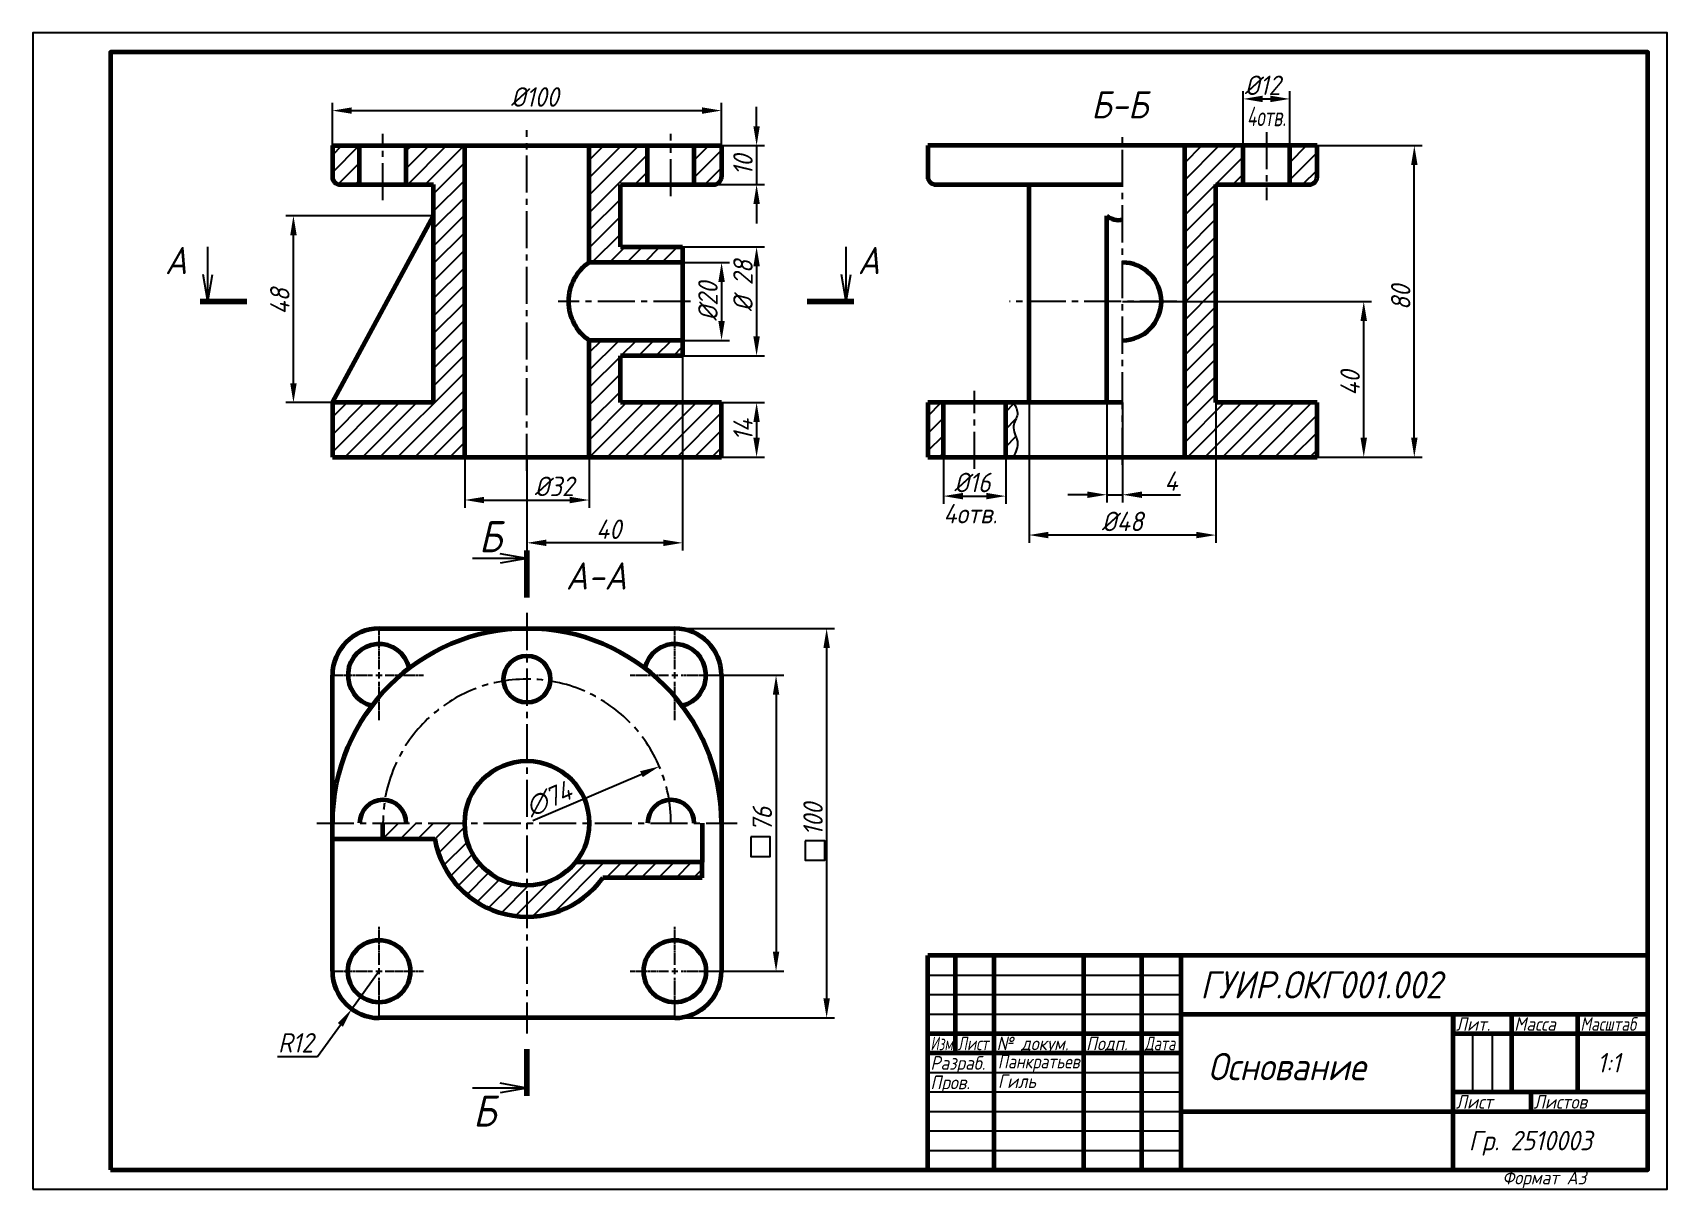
# Model space of a CAD drawing. Header units: millimetres. Extents: x 0 to 420, y 0 to 297.
import ezdxf
from ezdxf.enums import TextEntityAlignment as Align

# ---------------------------------------------------------------- set-up
doc = ezdxf.new("R2010")
doc.units = ezdxf.units.MM
doc.header["$LTSCALE"] = 0.5
doc.linetypes.add('CENTER2', pattern=[1.125, 0.75, -0.125, 0.125, -0.125])
doc.linetypes.add('осевая2', pattern=[28.575, 19.05, -3.175, 3.175, -3.175])
doc.layers.get('0').update_dxf_attribs({"lineweight": 60})
doc.layers.get('Defpoints').update_dxf_attribs({"color": 5})
doc.layers.add('1-оси', color=50, linetype='осевая2')
doc.layers.add('3-размеры', color=6, linetype='Continuous')
doc.layers.add('2-штриховка', color=7, linetype='Continuous', true_color=0x00c7c7)
doc.layers.add('4-текст', color=7, linetype='Continuous', true_color=0x00ad00)
doc.styles.get("Standard").update_dxf_attribs({"font": 'isocpeui.ttf', "width": 0.9})
doc.dimstyles.new('Standart', dxfattribs={"dimtxt": 5, "dimasz": 5, "dimexe": 2, "dimexo": 0, "dimgap": 1, "dimtad": 1, "dimtoh": 1, "dimdec": 0, "dimtxsty": 'Standard', "dimcen": 2.5, "dimadec": 0, "dimazin": 0, "dimtfac": 1, "dimtdec": 0, "dimtmove": 0, "dimatfit": 3, "dimldrblk": 'DOTSMALL', "dimfxl": 1, "dimarcsym": 0})
pattern_1 = [(45, (-26, 0), (-2.245064, 2.245064), [])]

# ---------------------------------------------------------------- blocks, each defined once
blk = doc.blocks.new('*U2')
at = {"layer": '1-оси', "color": 0, "linetype": 'CENTER2', "transparency": 16777216}
for p, q in [((0, 1.6), (0, 11.5)), ((-11.5, 0), (-1.6, 0)), ((1.6, 0), (11.5, 0)), ((0, -11.5), (0, -1.6))]:
    blk.add_line(p, q, dxfattribs=at)
at = {"layer": '1-оси', "color": 0, "linetype": 'Continuous', "transparency": 16777216}
for p, q in [((-0.8, 0), (0.8, 0)), ((0, -0.8), (0, 0.8))]:
    blk.add_line(p, q, dxfattribs=at)
blk = doc.blocks.new('*U3')
at = {"layer": '1-оси', "color": 0, "linetype": 'CENTER2', "transparency": 16777216}
for p, q in [((0, 1.6), (0, 11.5)), ((-11.5, 0), (-1.6, 0)), ((1.6, 0), (11.5, 0)), ((0, -11.5), (0, -1.6))]:
    blk.add_line(p, q, dxfattribs=at)
at = {"layer": '1-оси', "color": 0, "linetype": 'Continuous', "transparency": 16777216}
for p, q in [((-0.8, 0), (0.8, 0)), ((0, -0.8), (0, 0.8))]:
    blk.add_line(p, q, dxfattribs=at)
blk = doc.blocks.new('*U4')
at = {"layer": '1-оси', "color": 0, "linetype": 'CENTER2', "transparency": 16777216}
for p, q in [((0, 1.6), (0, 11.5)), ((-11.5, 0), (-1.6, 0)), ((1.6, 0), (11.5, 0)), ((0, -11.5), (0, -1.6))]:
    blk.add_line(p, q, dxfattribs=at)
at = {"layer": '1-оси', "color": 0, "linetype": 'Continuous', "transparency": 16777216}
for p, q in [((-0.8, 0), (0.8, 0)), ((0, -0.8), (0, 0.8))]:
    blk.add_line(p, q, dxfattribs=at)
blk = doc.blocks.new('*U5')
at = {"layer": '1-оси', "color": 0, "linetype": 'CENTER2', "transparency": 16777216}
for p, q in [((0, 1.6), (0, 11.5)), ((-11.5, 0), (-1.6, 0)), ((1.6, 0), (11.5, 0)), ((0, -11.5), (0, -1.6))]:
    blk.add_line(p, q, dxfattribs=at)
at = {"layer": '1-оси', "color": 0, "linetype": 'Continuous', "transparency": 16777216}
for p, q in [((-0.8, 0), (0.8, 0)), ((0, -0.8), (0, 0.8))]:
    blk.add_line(p, q, dxfattribs=at)
blk = doc.blocks.new('*D6')
at = {"layer": '3-размеры', "color": 0, "lineweight": -2, "transparency": 16777216}
for p, q in [((111, 188), (111, 175)), ((143, 188), (143, 175)), ((116, 177), (138, 177))]:
    blk.add_line(p, q, dxfattribs=at)
at = {"layer": '3-размеры', "color": 0, "transparency": 16777216}
for points in [[(116, 177.83), (116, 176.17), (111, 177)], [(138, 177.83), (138, 176.17), (143, 177)]]:
    blk.add_solid(points, dxfattribs=at)
at = {"layer": 'Defpoints', "color": 0, "transparency": 16777216}
for p in [(111, 188), (143, 188), (143, 177)]:
    blk.add_point(p, dxfattribs=at)
at = {"layer": '3-размеры', "color": 0, "transparency": 16777216, "insert": (134, 180.5), "char_height": 5, "attachment_point": 5}
blk.add_mtext('%%C32', dxfattribs=at)
blk = doc.blocks.new('_DotSmall')
at = {"color": 0, "linetype": 'ByBlock', "const_width": 0.5}
blk.add_lwpolyline([(-0.0625, 0, 1), (0.0625, 0, 1)], format="xyb", close=True, dxfattribs=at)
blk = doc.blocks.new('*D7')
at = {"layer": '3-размеры', "color": 0, "lineweight": -2, "transparency": 16777216}
for p, q in [((177, 202), (188, 202)), ((186, 197), (186, 193)), ((177, 188), (188, 188))]:
    blk.add_line(p, q, dxfattribs=at)
at = {"layer": '3-размеры', "color": 0, "transparency": 16777216}
for points in [[(185.17, 197), (186.83, 197), (186, 202)], [(185.17, 193), (186.83, 193), (186, 188)]]:
    blk.add_solid(points, dxfattribs=at)
at = {"layer": 'Defpoints', "color": 0, "transparency": 16777216}
for p in [(177, 202), (177, 188), (186, 188)]:
    blk.add_point(p, dxfattribs=at)
at = {"layer": '3-размеры', "color": 0, "transparency": 16777216, "insert": (182.5, 195), "char_height": 5, "attachment_point": 5, "rotation": 90}
blk.add_mtext('14', dxfattribs=at)
blk = doc.blocks.new('*D8')
at = {"layer": '3-размеры', "color": 0, "lineweight": -2, "transparency": 16777216}
for p, q in [((167, 238), (179, 238)), ((177, 233), (177, 223)), ((167, 218), (179, 218))]:
    blk.add_line(p, q, dxfattribs=at)
at = {"layer": '3-размеры', "color": 0, "transparency": 16777216}
for points in [[(176.17, 233), (177.83, 233), (177, 238)], [(176.17, 223), (177.83, 223), (177, 218)]]:
    blk.add_solid(points, dxfattribs=at)
at = {"layer": 'Defpoints', "color": 0, "transparency": 16777216}
for p in [(167, 238), (167, 218), (177, 218)]:
    blk.add_point(p, dxfattribs=at)
at = {"layer": '3-размеры', "color": 0, "transparency": 16777216, "insert": (173.5, 228), "char_height": 5, "attachment_point": 5, "rotation": 90}
blk.add_mtext('%%C20', dxfattribs=at)
blk = doc.blocks.new('*D9')
at = {"layer": '3-размеры', "color": 0, "lineweight": -2, "transparency": 16777216}
for p, q in [((167, 242), (188, 242)), ((186, 237), (186, 219)), ((167, 214), (188, 214))]:
    blk.add_line(p, q, dxfattribs=at)
at = {"layer": '3-размеры', "color": 0, "transparency": 16777216}
for points in [[(185.17, 237), (186.83, 237), (186, 242)], [(185.17, 219), (186.83, 219), (186, 214)]]:
    blk.add_solid(points, dxfattribs=at)
at = {"layer": 'Defpoints', "color": 0, "transparency": 16777216}
for p in [(167, 242), (167, 214), (186, 214)]:
    blk.add_point(p, dxfattribs=at)
at = {"layer": '3-размеры', "color": 0, "transparency": 16777216, "insert": (182.5, 232), "char_height": 5, "attachment_point": 5, "rotation": 90}
blk.add_mtext('%%C 28', dxfattribs=at)
blk = doc.blocks.new('*D10')
at = {"layer": '3-размеры', "color": 0, "lineweight": -2, "transparency": 16777216}
for p, q in [((77, 268), (77, 279)), ((177, 268), (177, 279)), ((82, 277), (172, 277))]:
    blk.add_line(p, q, dxfattribs=at)
at = {"layer": '3-размеры', "color": 0, "transparency": 16777216}
for points in [[(82, 277.83), (82, 276.17), (77, 277)], [(172, 277.83), (172, 276.17), (177, 277)]]:
    blk.add_solid(points, dxfattribs=at)
at = {"layer": 'Defpoints', "color": 0, "transparency": 16777216}
for p in [(177, 277), (77, 268), (177, 268)]:
    blk.add_point(p, dxfattribs=at)
at = {"layer": '3-размеры', "color": 0, "transparency": 16777216, "insert": (129, 280.5), "char_height": 5, "attachment_point": 5}
blk.add_mtext('%%C100', dxfattribs=at)
blk = doc.blocks.new('*D11')
at = {"layer": '3-размеры', "color": 0, "lineweight": -2, "transparency": 16777216}
for p, q in [((103, 250), (65, 250)), ((67, 207), (67, 245)), ((77, 202), (65, 202))]:
    blk.add_line(p, q, dxfattribs=at)
at = {"layer": '3-размеры', "color": 0, "transparency": 16777216}
for points in [[(66.17, 245), (67.83, 245), (67, 250)], [(66.17, 207), (67.83, 207), (67, 202)]]:
    blk.add_solid(points, dxfattribs=at)
at = {"layer": 'Defpoints', "color": 0, "transparency": 16777216}
for p in [(67, 250), (103, 250), (77, 202)]:
    blk.add_point(p, dxfattribs=at)
at = {"layer": '3-размеры', "color": 0, "transparency": 16777216, "insert": (63.5, 228), "char_height": 5, "attachment_point": 5, "rotation": 90}
blk.add_mtext('48', dxfattribs=at)
blk = doc.blocks.new('*D12')
at = {"layer": '3-размеры', "color": 0, "lineweight": -2, "transparency": 16777216}
for p, q in [((234, 188), (234, 176)), ((250, 188), (250, 176)), ((239, 178), (245, 178))]:
    blk.add_line(p, q, dxfattribs=at)
at = {"layer": '3-размеры', "color": 0, "transparency": 16777216}
for points in [[(239, 178.83), (239, 177.17), (234, 178)], [(245, 178.83), (245, 177.17), (250, 178)]]:
    blk.add_solid(points, dxfattribs=at)
at = {"layer": 'Defpoints', "color": 0, "transparency": 16777216}
for p in [(234, 188), (250, 188), (250, 178)]:
    blk.add_point(p, dxfattribs=at)
at = {"layer": '3-размеры', "color": 0, "transparency": 16777216, "insert": (240, 181.5), "char_height": 5, "attachment_point": 5}
blk.add_mtext(' %%C16', dxfattribs=at)
blk = doc.blocks.new('*D13')
at = {"layer": '3-размеры', "color": 0, "lineweight": -2, "transparency": 16777216}
for p, q in [((256, 202), (256, 166)), ((304, 202), (304, 166)), ((299, 168), (261, 168))]:
    blk.add_line(p, q, dxfattribs=at)
at = {"layer": '3-размеры', "color": 0, "transparency": 16777216}
for points in [[(261, 168.83), (261, 167.17), (256, 168)], [(299, 168.83), (299, 167.17), (304, 168)]]:
    blk.add_solid(points, dxfattribs=at)
at = {"layer": 'Defpoints', "color": 0, "transparency": 16777216}
for p in [(256, 202), (304, 202), (256, 168)]:
    blk.add_point(p, dxfattribs=at)
at = {"layer": '3-размеры', "color": 0, "transparency": 16777216, "insert": (280, 171.5), "char_height": 5, "attachment_point": 5}
blk.add_mtext('%%C48', dxfattribs=at)
blk = doc.blocks.new('*D14')
at = {"layer": '3-размеры', "color": 0, "lineweight": -2, "transparency": 16777216}
for p, q in [((276, 202), (276, 176.35)), ((280, 202), (280, 176.35)), ((271, 178.35), (266, 178.35)), ((276, 178.35), (280, 178.35)), ((285, 178.35), (294.89, 178.35))]:
    blk.add_line(p, q, dxfattribs=at)
at = {"layer": '3-размеры', "color": 0, "transparency": 16777216}
for points in [[(271, 179.18), (271, 177.52), (276, 178.35)], [(285, 179.18), (285, 177.52), (280, 178.35)]]:
    blk.add_solid(points, dxfattribs=at)
at = {"layer": 'Defpoints', "color": 0, "transparency": 16777216}
for p in [(276, 202), (280, 202), (280, 178.35)]:
    blk.add_point(p, dxfattribs=at)
at = {"layer": '3-размеры', "color": 0, "transparency": 16777216, "insert": (292.5, 181.85), "char_height": 5, "attachment_point": 5}
blk.add_mtext('4', dxfattribs=at)
blk = doc.blocks.new('*D15')
at = {"layer": '3-размеры', "color": 0, "lineweight": -2, "transparency": 16777216}
for p, q in [((280, 228), (344, 228)), ((342, 193), (342, 223)), ((330, 188), (344, 188))]:
    blk.add_line(p, q, dxfattribs=at)
at = {"layer": '3-размеры', "color": 0, "transparency": 16777216}
for points in [[(341.17, 223), (342.83, 223), (342, 228)], [(341.17, 193), (342.83, 193), (342, 188)]]:
    blk.add_solid(points, dxfattribs=at)
at = {"layer": 'Defpoints', "color": 0, "transparency": 16777216}
for p in [(280, 228), (342, 228), (330, 188)]:
    blk.add_point(p, dxfattribs=at)
at = {"layer": '3-размеры', "color": 0, "transparency": 16777216, "insert": (338.5, 207), "char_height": 5, "attachment_point": 5, "rotation": 90}
blk.add_mtext('40', dxfattribs=at)
blk = doc.blocks.new('*D16')
at = {"layer": '3-размеры', "color": 0, "lineweight": -2, "transparency": 16777216}
for p, q in [((330, 268), (357, 268)), ((355, 193), (355, 263)), ((330, 188), (357, 188))]:
    blk.add_line(p, q, dxfattribs=at)
at = {"layer": '3-размеры', "color": 0, "transparency": 16777216}
for points in [[(354.17, 263), (355.83, 263), (355, 268)], [(354.17, 193), (355.83, 193), (355, 188)]]:
    blk.add_solid(points, dxfattribs=at)
at = {"layer": 'Defpoints', "color": 0, "transparency": 16777216}
for p in [(330, 268), (355, 268), (330, 188)]:
    blk.add_point(p, dxfattribs=at)
at = {"layer": '3-размеры', "color": 0, "transparency": 16777216, "insert": (351.5, 229), "char_height": 5, "attachment_point": 5, "rotation": 90}
blk.add_mtext('80', dxfattribs=at)
blk = doc.blocks.new('*D17')
at = {"layer": '3-размеры', "color": 0, "lineweight": -2, "transparency": 16777216}
for p, q in [((311, 268), (311, 282)), ((323, 268), (323, 282)), ((316, 280), (318, 280))]:
    blk.add_line(p, q, dxfattribs=at)
at = {"layer": '3-размеры', "color": 0, "transparency": 16777216}
for points in [[(316, 280.83), (316, 279.17), (311, 280)], [(318, 280.83), (318, 279.17), (323, 280)]]:
    blk.add_solid(points, dxfattribs=at)
at = {"layer": 'Defpoints', "color": 0, "transparency": 16777216}
for p in [(323, 280), (311, 268), (323, 268)]:
    blk.add_point(p, dxfattribs=at)
at = {"layer": '3-размеры', "color": 0, "transparency": 16777216, "insert": (316, 283.5), "char_height": 5, "attachment_point": 5}
blk.add_mtext('%%C12', dxfattribs=at)
blk = doc.blocks.new('*D18')
at = {"layer": '3-размеры', "color": 0, "lineweight": -2, "transparency": 16777216}
for p, q in [((175, 132), (193, 132)), ((191, 127), (191, 61)), ((175, 56), (193, 56))]:
    blk.add_line(p, q, dxfattribs=at)
at = {"layer": '3-размеры', "color": 0, "transparency": 16777216}
for points in [[(190.17, 127), (191.83, 127), (191, 132)], [(190.17, 61), (191.83, 61), (191, 56)]]:
    blk.add_solid(points, dxfattribs=at)
at = {"layer": 'Defpoints', "color": 0, "transparency": 16777216}
for p in [(175, 132), (175, 56), (191, 56)]:
    blk.add_point(p, dxfattribs=at)
at = {"layer": '3-размеры', "color": 0, "transparency": 16777216, "insert": (187.47, 95), "char_height": 5, "attachment_point": 5, "rotation": 90}
blk.add_mtext('76', dxfattribs=at)
blk = doc.blocks.new('*D19')
at = {"layer": '3-размеры', "color": 0, "lineweight": -2, "transparency": 16777216}
for p, q in [((89, 56), (81.97, 46.27)), ((73.19, 34.11), (79.05, 42.22)), ((62.94, 34.11), (73.19, 34.11))]:
    blk.add_line(p, q, dxfattribs=at)
at = {"layer": '3-размеры', "color": 0, "transparency": 16777216}
blk.add_solid([(78.37, 42.71), (79.72, 41.73), (81.97, 46.27)], dxfattribs=at)
at = {"layer": 'Defpoints', "color": 0, "transparency": 16777216}
for p in [(89, 56), (81.97, 46.27)]:
    blk.add_point(p, dxfattribs=at)
at = {"layer": '3-размеры', "color": 0, "transparency": 16777216, "insert": (67.57, 37.61), "char_height": 5, "attachment_point": 5}
blk.add_mtext('R12', dxfattribs=at)
blk = doc.blocks.new('*D20')
at = {"layer": '3-размеры', "color": 0, "lineweight": -2, "transparency": 16777216}
blk.add_line((128.54, 94.66), (156.41, 106.61), dxfattribs=at)
at = {"layer": '3-размеры', "color": 0, "transparency": 16777216}
blk.add_solid([(156.08, 107.37), (156.74, 105.84), (161.01, 108.58)], dxfattribs=at)
at = {"layer": 'Defpoints', "color": 0, "transparency": 16777216}
for p in [(161.01, 108.58), (92.99, 79.42)]:
    blk.add_point(p, dxfattribs=at)
at = {"layer": '3-размеры', "color": 0, "transparency": 16777216, "insert": (132.61, 100.25), "char_height": 5, "attachment_point": 5, "rotation": 23.1986}
blk.add_mtext('∅74', dxfattribs=at)
blk = doc.blocks.new('*D23')
at = {"layer": '3-размеры', "color": 0, "lineweight": -2, "transparency": 16777216}
for p, q in [((165, 144), (206, 144)), ((204, 139), (204, 49)), ((165, 44), (206, 44))]:
    blk.add_line(p, q, dxfattribs=at)
at = {"layer": '3-размеры', "color": 0, "transparency": 16777216}
for points in [[(203.17, 139), (204.83, 139), (204, 144)], [(203.17, 49), (204.83, 49), (204, 44)]]:
    blk.add_solid(points, dxfattribs=at)
at = {"layer": 'Defpoints', "color": 0, "transparency": 16777216}
for p in [(165, 144), (165, 44), (204, 44)]:
    blk.add_point(p, dxfattribs=at)
at = {"layer": '3-размеры', "color": 0, "transparency": 16777216, "insert": (200.5, 95), "char_height": 5, "attachment_point": 5, "rotation": 90}
blk.add_mtext('100', dxfattribs=at)
blk = doc.blocks.new('*D24')
at = {"layer": '3-размеры', "color": 0, "lineweight": -2, "transparency": 16777216}
for p, q in [((186, 273), (186, 278)), ((177, 268), (188, 268)), ((186, 268), (186, 258)), ((175, 258), (188, 258)), ((186, 253), (186, 248))]:
    blk.add_line(p, q, dxfattribs=at)
at = {"layer": '3-размеры', "color": 0, "transparency": 16777216}
for points in [[(185.17, 273), (186.83, 273), (186, 268)], [(185.17, 253), (186.83, 253), (186, 258)]]:
    blk.add_solid(points, dxfattribs=at)
at = {"layer": 'Defpoints', "color": 0, "transparency": 16777216}
for p in [(177, 268), (175, 258), (186, 258)]:
    blk.add_point(p, dxfattribs=at)
at = {"layer": '3-размеры', "color": 0, "transparency": 16777216, "insert": (182.5, 263), "char_height": 5, "attachment_point": 5, "rotation": 90}
blk.add_mtext('10', dxfattribs=at)
blk = doc.blocks.new('*U25')
at = {"lineweight": -3}
for p, q in [((0, 10), (-14, 10)), ((0, 10), (-6.89, 11.22)), ((0, 10), (-6.89, 8.78)), ((0, -126), (-14, -126)), ((0, -126), (-6.89, -124.78)), ((0, -126), (-6.89, -127.22))]:
    blk.add_line(p, q, dxfattribs=at)
at = {"lineweight": 90}
for p, q in [((0, 12), (0, 0)), ((0, -128), (0, -116))]:
    blk.add_line(p, q, dxfattribs=at)
at = {"width": 0.9}
for tag, p in [('1', (-12.35, 11.6)), ('2', (-13.83, -135.89))]:
    blk.add_attdef(tag, p, '', height=8, dxfattribs=at)
blk = doc.blocks.new('*U26')
at = {"lineweight": 90}
for p, q in [((-12, 0), (0, 0)), ((156, 0), (144, 0))]:
    blk.add_line(p, q, dxfattribs=at)
at = {"lineweight": -3}
for p, q in [((-10, 0), (-11.22, -6.89)), ((-10, 0), (-10, -14)), ((-10, 0), (-8.78, -6.89)), ((154, 0), (152.78, -6.89)), ((154, 0), (154, -14)), ((154, 0), (155.22, -6.89))]:
    blk.add_line(p, q, dxfattribs=at)
at = {"width": 0.9}
for tag, p in [('1', (-18.71, -12.6)), ('2', (156.47, -12.41))]:
    blk.add_attdef(tag, p, '', height=8, dxfattribs=at)
blk = doc.blocks.new('*D27')
at = {"layer": '3-размеры', "color": 0, "lineweight": -2, "transparency": 16777216}
for p, q in [((167, 214), (167, 164)), ((127, 188), (127, 164)), ((162, 166), (132, 166))]:
    blk.add_line(p, q, dxfattribs=at)
at = {"layer": '3-размеры', "color": 0, "transparency": 16777216}
for points in [[(132, 166.83), (132, 165.17), (127, 166)], [(162, 166.83), (162, 165.17), (167, 166)]]:
    blk.add_solid(points, dxfattribs=at)
at = {"layer": 'Defpoints', "color": 0, "transparency": 16777216}
for p in [(167, 214), (127, 188), (127, 166)]:
    blk.add_point(p, dxfattribs=at)
at = {"layer": '3-размеры', "color": 0, "transparency": 16777216, "insert": (148, 169.5), "char_height": 5, "attachment_point": 5}
blk.add_mtext('40', dxfattribs=at)

msp = doc.modelspace()

# ---------------------------------------------------------------- hatches: boundary and pattern name
at = {"layer": '2-штриховка'}
h = msp.add_hatch(dxfattribs=at)
h.set_pattern_fill('ANSI31', color=256)
h.paths.add_polyline_path([(84, 268), (77, 268), (77, 258), (84, 258)], flags=17)
h.paths.add_polyline_path([(111, 268), (96, 268), (96, 258), (103, 258), (103, 202), (77, 202), (77, 188), (111, 188)])
h = msp.add_hatch(dxfattribs=at)
h.set_pattern_fill('ANSI31', color=256)
h.paths.add_polyline_path([(158, 268), (143, 268), (143, 238), (167, 238), (167, 242), (151, 242), (151, 258), (158, 258)])
h.paths.add_polyline_path([(177, 268), (170, 268), (170, 258), (175, 258, 0.414214), (177, 260)])
h = msp.add_hatch(dxfattribs=at)
h.set_pattern_fill('ANSI31', color=256)
h.set_pattern_definition(pattern_1)
edge = h.paths.add_edge_path()
edge.add_spline(control_points=[(252, 188), (252.59, 189.33), (253.78, 191.99), (251.11, 195.72), (253.66, 199), (252.55, 201), (252, 202)], knot_values=[0, 0, 0, 0, 4.123106, 8.246211, 11.408489, 14.570767, 14.570767, 14.570767, 14.570767], degree=3, periodic=0)
edge.add_line((252, 202), (250, 202))
edge.add_line((250, 202), (250, 188))
edge.add_line((250, 188), (252, 188))
h.paths.add_polyline_path([(330, 188), (330, 202), (304, 202), (304, 258), (311, 258), (311, 268), (296, 268), (296, 188)])
h = msp.add_hatch(dxfattribs=at)
h.set_pattern_fill('ANSI31', color=256)
h.set_pattern_definition(pattern_1)
h.paths.add_polyline_path([(330, 268), (323, 268), (323, 258), (330, 258)])
h = msp.add_hatch(dxfattribs=at)
h.set_pattern_fill('ANSI31', color=256)
h.paths.add_polyline_path([(177, 202), (151, 202), (151, 214), (167, 214), (167, 218), (143, 218), (143, 188), (177, 188)])
h.paths.add_polyline_path([(234, 202), (230, 202), (230, 188), (234, 188)])
h = msp.add_hatch(dxfattribs=at)
h.set_pattern_fill('ANSI31', color=256)
h.paths.add_polyline_path([(111, 94), (90, 94), (90, 90), (91.1, 90), (103.34, 90, 0.365977), (127, 70), (127, 78, -0.414214)])
h.paths.add_polyline_path([(146.49, 80), (172, 80), (172, 84), (139.49, 84, -0.227735), (127, 78), (127, 70, 0.241531)])

# ---------------------------------------------------------------- linework, layer by layer
for p, q in [((77, 268), (177, 268)), ((77, 268), (77, 260)), ((84, 258), (84, 268)), ((96, 258), (96, 268)), ((111, 188), (111, 268)), ((143, 238), (143, 268)), ((158, 258), (158, 268)), ((170, 258), (170, 268)), ((177, 268), (177, 260)), ((330, 268), (230, 268)), ((230, 268), (230, 260)), ((296, 188), (296, 268)), ((311, 258), (311, 268)), ((323, 258), (323, 268)), ((330, 260), (330, 268)), ((79, 258), (103, 258)), ((103, 202), (103, 258)), ((151, 242), (151, 258)), ((151, 258), (175, 258)), ((232, 258), (280, 258)), ((256, 202), (256, 258)), ((304, 202), (304, 258)), ((304, 258), (328, 258)), ((77, 202), (103, 250)), ((276, 202), (276, 250)), ((151, 242), (167, 242)), ((167, 242), (167, 214)), ((167, 238), (143, 238)), ((143, 188), (143, 218)), ((167, 218), (143, 218)), ((167, 214), (151, 214)), ((151, 202), (151, 214)), ((77, 202), (77, 188)), ((103, 202), (77, 202)), ((177, 202), (151, 202)), ((177, 188), (177, 202)), ((230, 202), (230, 188)), ((280, 202), (230, 202)), ((234, 188), (234, 202)), ((250, 188), (250, 202)), ((330, 202), (304, 202)), ((330, 188), (330, 202)), ((77, 188), (177, 188)), ((230, 188), (330, 188)), ((90, 90), (90, 94)), ((172, 94), (172, 84)), ((77, 90), (91.1, 90)), ((91.08, 90), (103.34, 90)), ((172, 84), (139.49, 84)), ((172, 80), (172, 84)), ((172, 80), (146.49, 80)), ((365, 45), (365, 40))]:
    msp.add_line(p, q)
at = {"lineweight": 60}
for p, q in [((415, 60), (230, 60)), ((230, 5), (230, 60)), ((237, 60), (237, 35)), ((247, 5), (247, 60)), ((270, 60), (270, 5)), ((285, 5), (285, 60)), ((295, 60), (295, 5)), ((295, 45), (415, 45)), ((365, 5), (365, 45)), ((380, 45), (380, 25)), ((397, 25), (397, 45)), ((230, 40), (295, 40)), ((365, 40), (415, 40)), ((230, 35), (295, 35)), ((365, 25), (415, 25)), ((385, 20), (385, 25)), ((295, 20), (415, 20))]:
    msp.add_line(p, q, dxfattribs=at)
at = {"lineweight": -3}
for p, q in [((230, 55), (295, 55)), ((230, 50), (295, 50)), ((230, 45), (295, 45)), ((370, 25), (370, 40)), ((375, 40), (375, 25)), ((230, 30), (295, 30)), ((230, 25), (295, 25)), ((230, 20), (295, 20)), ((230, 15), (295, 15)), ((230, 10), (295, 10))]:
    msp.add_line(p, q, dxfattribs=at)
at = {"lineweight": 60}
msp.add_lwpolyline([(20, 5), (415, 5), (415, 292), (20, 292)], close=True, dxfattribs=at)
for points in [[(89, 144), (165, 144)], [(77, 56), (77, 132)], [(177, 132), (177, 56)], [(165, 44), (89, 44)]]:
    msp.add_lwpolyline(points)
for centre, radius in [((127, 131), 6), ((127, 94), 16), ((89, 56), 8), ((165, 56), 8)]:
    msp.add_circle(centre, radius)
for centre, radius, start, end in [((79, 260), 2, 180, 270), ((175, 260), 2, 270, 0), ((232, 260), 2, 180, 270), ((328, 260), 2, 270, 0), ((279, 253.5), 4.61, 229.3987, 282.5288), ((149.67, 228), 12.02, 123.6901, 236.3099), ((280, 228), 10, 270, 90), ((89, 132), 12, 90, 180), ((127, 94), 50, 0, 180), ((165, 132), 12, 0, 90), ((89, 132), 8, 13.2861, 256.7139), ((165, 132), 8, 283.2861, 166.7139), ((90, 94), 6, 0, 180), ((164, 94), 6, 0, 180), ((127, 94), 24, 189.5941, 324.3147), ((89, 56), 12, 180, 270), ((165, 56), 12, 270, 0)]:
    msp.add_arc(centre, radius, start, end)
at = {"layer": '1-оси'}
for p, q in [((90, 254), (90, 271)), ((127, 184.5), (127, 272)), ((164, 255), (164, 271)), ((280, 186), (280, 271)), ((317, 271.5), (317, 254)), ((169, 228), (135, 228)), ((294, 228), (251, 228)), ((242, 185), (242, 205)), ((127, 148), (127, 40)), ((73, 94), (181, 94))]:
    msp.add_line(p, q, dxfattribs=at)
msp.add_arc((127, 94), 37, 0, 180, dxfattribs=at)
at = {"layer": '2-штриховка'}
msp.add_spline([(252, 202), (253, 199), (252, 196), (253, 192), (252, 188)], degree=3, dxfattribs=at)
at = {"layer": '3-размеры'}
for points in [[(184.5, 90.5), (184.5, 85.5), (189.5, 85.5), (189.5, 90.5)], [(198.5, 89.5), (198.5, 84.5), (203.5, 84.5), (203.5, 89.5)]]:
    msp.add_lwpolyline(points, close=True, dxfattribs=at)
at = {"layer": 'Defpoints'}
msp.add_lwpolyline([(0, 0), (420, 0), (420, 297), (0, 297)], close=True, dxfattribs=at)

# ---------------------------------------------------------------- block references
at = {"rotation": 180}
msp.add_blockref('*U26', (199, 228), dxfattribs=at)
msp.add_blockref('*U25', (127, 152)).add_auto_attribs({'2': 'Б', '1': 'Б'})
at = {"layer": '1-оси', "linetype": 'CENTER2'}
for name, p in [('*U3', (89, 132)), ('*U2', (165, 132)), ('*U4', (89, 56)), ('*U5', (165, 56))]:
    msp.add_blockref(name, p, dxfattribs=at)

# ---------------------------------------------------------------- texts
at = {"width": 0.9}
for s, p in [('Б-Б', (272, 275)), ('А', (34, 235)), ('А', (212, 235)), ('A-A', (137, 154))]:
    msp.add_text(s, height=7, dxfattribs=at).set_placement(p)
at = {"lineweight": -3, "width": 0.9}
msp.add_text('Формат А3', height=3.5, dxfattribs=at).set_placement((377.6, 1.25))
at = {"layer": '3-размеры', "width": 0.568231}
msp.add_text('4отв.', height=5, dxfattribs=at).set_placement((312, 273), (322, 273), align=Align.FIT)
at = {"layer": '3-размеры', "width": 0.9}
msp.add_text('4отв.', height=5, dxfattribs=at).set_placement((234, 171))
at = {"layer": '4-текст', "width": 0.9}
for s, height, p in [('ГУИР.ОКГ001.002', 7, (300, 49)), ('Основание', 7, (302, 28)), ('1:1', 5, (402, 30)), ('Гиль', 3.5, (248, 26)), ('Гр. 2510003', 5, (369, 10))]:
    msp.add_text(s, height=height, dxfattribs=at).set_placement(p)
at = {"layer": '4-текст', "lineweight": -3}
for s, width, p in [('Лит.', 0.9, (365.67, 40.7)), ('Масса', 0.9, (380.67, 40.7)), ('Масштаб', 0.8, (397.67, 40.7)), ('Изм.', 0.7, (230.67, 35.7)), ('Лист', 0.75, (237.67, 35.7)), ('№ докум.', 0.9, (247.67, 35.7)), ('Подп.', 0.9, (270.67, 35.7)), ('Дата', 0.75, (285.67, 35.7)), ('Разраб.', 0.9, (230.67, 30.7)), ('Пров.', 0.9, (230.67, 25.7)), ('Лист', 0.9, (365.67, 20.7)), ('Листов', 0.9, (385.67, 20.7))]:
    msp.add_text(s, height=3.5, dxfattribs=dict(at, width=width)).set_placement(p)
at = {"layer": '4-текст', "width": 0.770278}
msp.add_text('Панкратьев', height=3.5, dxfattribs=at).set_placement((248, 31.05), (269, 31.05), align=Align.FIT)

# ---------------------------------------------------------------- dimensions: what is measured, and where the dimension line sits
at = {"layer": '3-размеры'}
for base, p1, p2, text, picture, middle in [((323, 280), (311, 268), (323, 268), '%%C12', '*D17', (316, 280)), ((177, 277), (77, 268), (177, 268), '%%C100', '*D10', (129, 277)), ((256, 168), (304, 202), (256, 202), '%%C48', '*D13', (280, 168)), ((280, 178.35), (276, 202), (280, 202), '4', '*D14', (292.5, 178.35)), ((143, 177), (111, 188), (143, 188), '%%C32', '*D6', (134, 177)), ((250, 178), (234, 188), (250, 188), ' %%C16', '*D12', (240, 178))]:
    dim = msp.add_linear_dim(base=base, p1=p1, p2=p2, text=text, dimstyle='Standart', dxfattribs=at)
    dim.commit()
    dim.dimension.update_dxf_attribs({"geometry": picture, "text_midpoint": middle, "dimtype": 160})
for base, p1, p2, picture, middle in [((186, 258), (177, 268), (175, 258), '*D24', (186, 263)), ((355, 268), (330, 188), (330, 268), '*D16', (355, 229)), ((67, 250), (77, 202), (103, 250), '*D11', (67, 228)), ((342, 228), (330, 188), (280, 228), '*D15', (342, 207)), ((186, 188), (177, 202), (177, 188), '*D7', (186, 195)), ((204, 44), (165, 144), (165, 44), '*D23', (204, 95)), ((191, 56), (175, 132), (175, 56), '*D18', (191, 95))]:
    dim = msp.add_linear_dim(base=base, p1=p1, p2=p2, angle=90, dimstyle='Standart', dxfattribs=at)
    dim.commit()
    dim.dimension.update_dxf_attribs({"geometry": picture, "text_midpoint": middle, "dimtype": 160})
for base, p1, p2, text, picture, middle in [((186, 214), (167, 242), (167, 214), '%%C 28', '*D9', (186, 232)), ((177, 218), (167, 238), (167, 218), '%%C20', '*D8', (177, 228))]:
    dim = msp.add_linear_dim(base=base, p1=p1, p2=p2, angle=90, text=text, dimstyle='Standart', dxfattribs=at)
    dim.commit()
    dim.dimension.update_dxf_attribs({"geometry": picture, "text_midpoint": middle, "dimtype": 160})
dim = msp.add_linear_dim(base=(127, 166), p1=(167, 214), p2=(127, 188), dimstyle='Standart', dxfattribs=at)
dim.commit()
dim.dimension.update_dxf_attribs({"geometry": '*D27', "text_midpoint": (148, 166), "dimtype": 160})
dim = msp.add_diameter_dim_2p(p1=(92.99, 79.42), p2=(161.01, 108.58), dimstyle='Standart', dxfattribs=at)
dim.commit()
dim.dimension.update_dxf_attribs({"geometry": '*D20', "text_midpoint": (134, 97), "dimtype": 163})
dim = msp.add_radius_dim(center=(89, 56), mpoint=(81.97, 46.27), dimstyle='Standart', dxfattribs=at)
dim.commit()
dim.dimension.update_dxf_attribs({"geometry": '*D19', "text_midpoint": (67.57, 37.61)})

doc.saveas('drawing.dxf')
